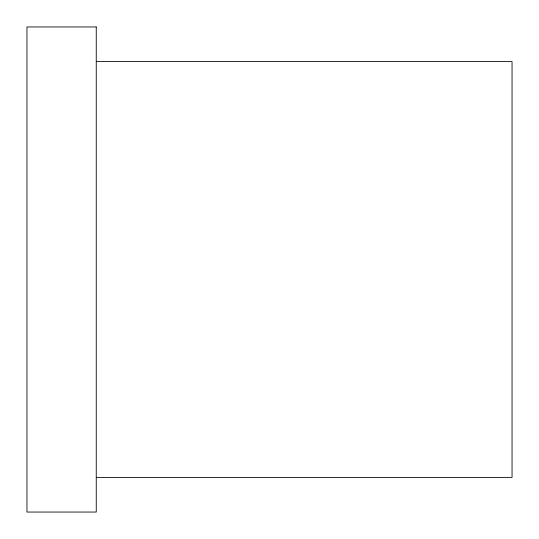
<?xml version="1.0" encoding="UTF-8"?>
<svg xmlns="http://www.w3.org/2000/svg" width="539" height="539" viewBox="0 0 539 539"><rect width="100%" height="100%" fill="white"/><g stroke="black" fill="none" stroke-linecap="round" stroke-linejoin="round"><path stroke-width="0.81" d="M96.252 61.601L512.05 61.601L512.05 477.399L96.252 477.399M96.252 26.95L26.95 26.95L26.95 512.05L96.252 512.05L96.252 26.95"/></g></svg>
